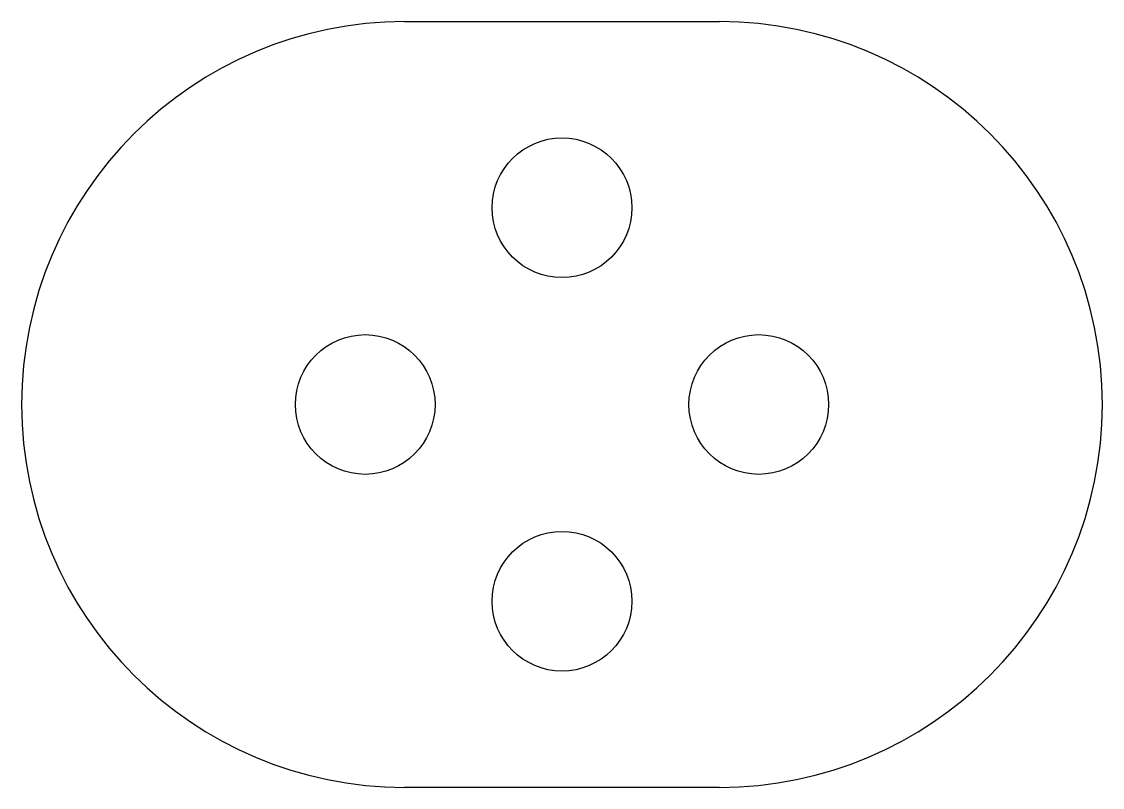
# Model space of a CAD drawing. Header units: inches. Extents: x -2.75 to 2.75, y -1.95 to 1.95.
import ezdxf

# ---------------------------------------------------------------- set-up
doc = ezdxf.new("R2010")
doc.units = ezdxf.units.IN

msp = doc.modelspace()

# ---------------------------------------------------------------- linework, layer by layer
for p, q in [((-0.8, 1.9461), (0.8, 1.9461)), ((0.8, -1.9461), (-0.8, -1.9461))]:
    msp.add_line(p, q)
for centre in [(0, 1), (-1, 0), (1, 0), (0, -1)]:
    msp.add_circle(centre, 0.355)
for centre, start, end in [((-0.8, 0), 90, 270), ((0.8, 0), -90, 90)]:
    msp.add_arc(centre, 1.9461, start, end)

doc.saveas('drawing.dxf')
